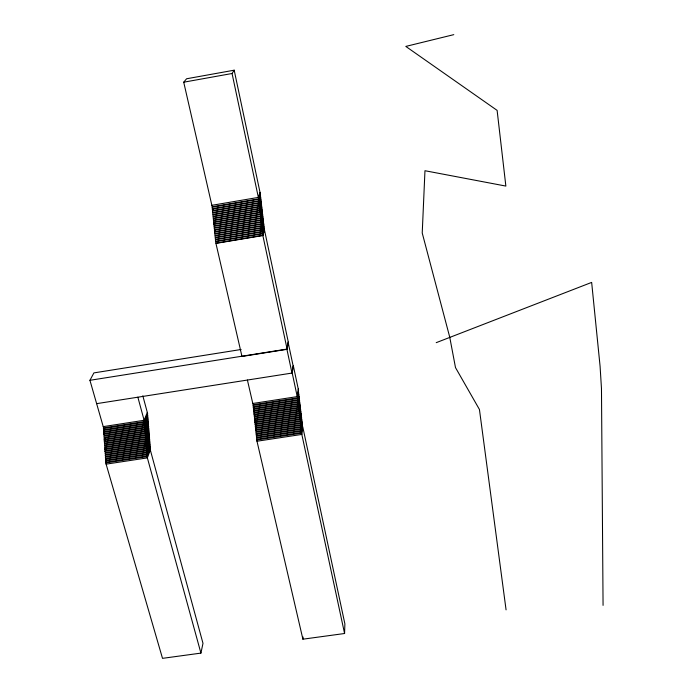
<?xml version="1.0" encoding="UTF-8"?>
<svg xmlns="http://www.w3.org/2000/svg" width="693" height="693" viewBox="0 0 693 693"><rect width="100%" height="100%" fill="white"/><g stroke="black" fill="none" stroke-linecap="round" stroke-linejoin="round"><path stroke-width="1.04" d="M302.287 422.964L301.542 433.108L256.687 439.925L302.902 639.189L344.577 633.506L344.88 623.873L302.728 426.715M302.902 639.189L303.084 637.04M256.774 433.385L256.575 437.37L301.368 430.552L301.836 419.161M301.316 431.167L256.479 437.985L256.782 439.301L301.594 432.493L302.061 421.058M256.159 427.624L255.96 431.583L300.684 424.757L301.386 415.358L300.909 426.689L256.167 433.515L255.864 432.198L300.632 425.363M300.857 427.295L256.064 434.121L256.375 435.438L301.143 428.62L301.611 417.255M299.948 419.586L255.249 426.42L255.552 427.737L300.234 420.902L300.71 409.676M255.856 426.316L255.752 429.66L300.459 422.834L300.935 411.564M300.459 422.834L301.16 413.461M255.448 419.577L255.137 423.899L299.774 417.056L300.268 405.89M255.448 422.487L255.345 425.814L300 418.979L300.493 407.787M299.038 411.893L254.426 418.745L254.729 420.062L299.324 413.219L299.818 402.122M299.263 413.816L254.634 420.668L254.937 421.985L299.549 415.142L300.043 404.01M254.426 412.95L254.322 416.242L298.874 409.39L299.376 398.354L298.648 407.475L254.114 414.327L253.811 413.011L298.362 406.15M254.729 414.258L254.522 418.156L299.099 411.304L299.593 400.233M254.019 409.147L253.915 412.422L298.423 405.57L299.151 396.474M253.915 406.661L253.707 410.516L298.198 403.655L298.709 392.714M298.423 405.57L298.926 394.594M297.462 398.518L252.997 405.388L253.3 406.713L297.747 399.844L298.536 390.28L293.312 365.679L292.212 373.033L297.522 397.938L253.101 404.807L247.41 380.05M297.687 400.424L253.205 407.293L253.508 408.61L297.973 401.749L298.484 390.843M298.259 388.972L297.236 396.613L252.798 403.491M287.145 349.307L288.331 342.238L264.457 229.903L262.864 235.551L287.145 349.307L241.978 356.462L215.939 243.399L262.864 235.551M286.876 349.099L288.063 342.03L293.096 365.713L291.987 373.068L286.876 349.099L89.934 380.301L103.603 427.928L144.482 421.604L137.864 397.202M257.363 439.293L256.99 441.233L301.827 434.424L302.512 424.87M106.575 460.958L105.743 462.855L162.508 658.35L200.918 653.109L202.988 643.338L150.312 449.948M263.894 226.29L264.206 227.763L262.508 233.827L215.566 241.684L215.904 243.165L262.82 235.317L264.423 229.66L264.111 228.196M262.283 231.895L215.367 239.752L215.705 241.233L262.604 233.376L262.283 231.895L263.99 225.866L263.678 224.393L262.067 229.963L262.378 231.453L215.514 239.302L215.168 237.82L262.067 229.963M263.245 220.599L263.557 222.072L261.841 228.032L214.977 235.897L215.315 237.378L262.162 229.522L263.773 223.96L263.461 222.496M261.625 226.1L214.778 233.974L215.116 235.455L261.945 227.59L261.625 226.1L263.34 220.175L263.028 218.702M215.358 230.189L214.579 232.051L214.925 233.532L261.72 225.667L261.408 224.177L263.123 218.278L262.812 216.814M261.183 222.254L214.388 230.128L214.726 231.609L261.504 223.744L261.183 222.254L262.907 216.389L262.595 214.917M260.966 220.331L214.189 228.205L214.535 229.686L261.287 221.821L260.966 220.331L262.69 214.501L262.378 213.028L260.75 218.408L261.062 219.898L214.336 227.772L213.998 226.29L260.75 218.408M214.579 222.557L213.799 224.376L214.146 225.857L260.845 217.983L262.474 212.612L262.162 211.14M260.845 217.983L260.533 216.493L262.257 210.733L261.945 209.26M260.308 214.57L213.609 222.462L213.946 223.943L260.629 216.069L260.308 214.57L262.041 208.844L261.729 207.372M260.092 212.656L213.418 220.547L213.756 222.029L260.412 214.154L260.092 212.656L261.824 206.964L261.512 205.492M259.875 210.75L213.219 218.642L213.557 220.123L260.196 212.24L259.875 210.75L261.608 205.085L261.296 203.612M259.658 208.836L213.028 216.727L213.366 218.217L259.97 210.326L259.658 208.836L261.391 203.214L261.079 201.732M259.442 206.93L212.829 214.821L213.175 216.311L259.754 208.42L259.442 206.93L261.183 201.334L260.871 199.861M259.225 205.015L212.638 212.924L212.976 214.406L259.537 206.514L259.225 205.015L260.966 199.463L260.655 197.99M213.227 209.277L212.448 211.018L212.786 212.5L259.321 204.608L259.009 203.11L260.75 197.592L260.438 196.11M258.792 201.213L212.257 209.121L212.595 210.603L259.104 202.702L258.792 201.213L260.533 195.721L260.221 194.248M258.576 199.307L212.058 207.216L212.396 208.706L258.887 200.805L258.576 199.307L260.325 193.849L234.191 70.192L186.59 78.768L183.723 82.198L212.205 206.809L258.671 198.9L232.06 73.501L234.191 70.192M260.014 192.377L258.359 197.41L211.867 205.319M149.714 442.429L150.06 443.711L146.708 452.737L105.475 459.017L105.847 460.299L147.063 454.036L150.216 445.608L149.87 444.326M106.436 459.043L105.613 460.932L105.986 462.222L147.219 455.959L146.864 454.66L150.017 446.214L150.372 447.496L147.011 456.583L200.918 653.109M146.552 450.814L105.345 457.094L105.717 458.385L146.907 452.113L146.552 450.814L149.913 441.822L149.567 440.54M146.405 448.891L105.215 455.18L105.587 456.47L146.76 450.19L146.405 448.891L149.757 439.934L149.411 438.66M105.648 447.591L104.816 449.436L105.189 450.727L146.301 444.438L149.454 436.166L149.108 434.883M105.778 449.497L104.946 451.351L105.319 452.642L146.448 446.353L146.102 445.062L149.264 436.772L149.61 438.054L146.249 446.976L146.604 448.276L105.449 454.556L105.076 453.265L146.249 446.976M146.301 444.438L145.946 443.148L149.307 434.286L148.96 433.004M145.79 441.233L104.678 447.531L105.05 448.821L146.145 442.532L145.79 441.233L149.151 432.406L148.804 431.124M145.643 439.319L104.548 445.616L104.92 446.907L145.998 440.618L145.643 439.319L149.004 430.526L148.657 429.244L145.487 437.413L145.842 438.712L104.79 445.001L104.418 443.711L145.487 437.413M105.119 439.986L104.288 441.805L104.66 443.096L145.695 436.798L145.339 435.499L148.7 426.775L148.354 425.493M145.695 436.798L148.856 428.655L148.501 427.364M104.981 438.089L104.149 439.908L104.522 441.198L145.539 434.892L145.183 433.593L148.553 424.904L148.207 423.622L145.036 431.696L145.391 432.995L104.392 439.293L104.019 438.002L145.036 431.696M147.904 419.88L148.25 421.162L144.88 429.79L103.889 436.105L104.262 437.396L145.235 431.089L148.397 423.033L148.051 421.751M104.461 430.526L103.629 432.311L104.002 433.601L144.932 427.286L144.586 425.987L147.748 418.009L148.103 419.291L144.733 427.893L145.088 429.192L104.132 435.499L103.759 434.208L104.591 432.415M144.43 424.09L103.5 430.414L103.872 431.713L144.785 425.389L144.43 424.09L147.8 415.566L147.453 414.275M144.785 425.389L147.947 417.429L147.6 416.146M144.283 422.202L103.361 428.525L103.733 429.816L144.638 423.501L144.283 422.202L147.652 413.704L142.827 395.816M144.127 420.304L147.306 412.413M89.934 380.301L93.91 372.895L241.121 349.489M436.218 342.663L591.657 282.406L600.086 366.294L601.472 388.496L603.066 605.37M453.785 34.65L405.803 46.414L497.115 110.378L505.864 186.079L424.965 170.721L422.228 233.004L449.74 337.17L455.492 367.585L479.443 409.494L506.072 609.857M183.723 82.198L232.06 73.501M212.448 211.018L259.009 203.11M213.799 224.376L260.533 216.493M214.579 232.051L261.408 224.177M96.639 403.655L292.212 373.033M103.231 426.637L144.135 420.287M103.629 432.311L144.586 425.987M253.404 409.199L297.912 402.33M103.759 434.208L144.733 427.893M253.612 411.105L298.137 404.236M254.019 414.925L298.588 408.064M104.149 439.908L145.183 433.593M254.218 416.831L298.813 409.979M104.288 441.805L145.339 435.499M254.833 422.583L299.497 415.739M255.041 424.497L299.722 417.662M104.816 449.436L145.946 443.148M104.946 451.351L146.102 445.062M255.448 428.343L300.173 421.509M255.656 430.266L300.398 423.44M256.271 436.053L301.083 429.236M105.613 460.932L146.864 454.66M105.743 462.855L147.011 456.583M106.116 464.145L147.366 457.882L150.52 449.393L150.173 448.111M146.708 452.737L147.063 454.036M144.88 429.79L145.235 431.089M262.508 233.827L262.82 235.317M301.542 433.108L344.577 633.506M261.841 228.032L262.162 229.522"/></g></svg>
